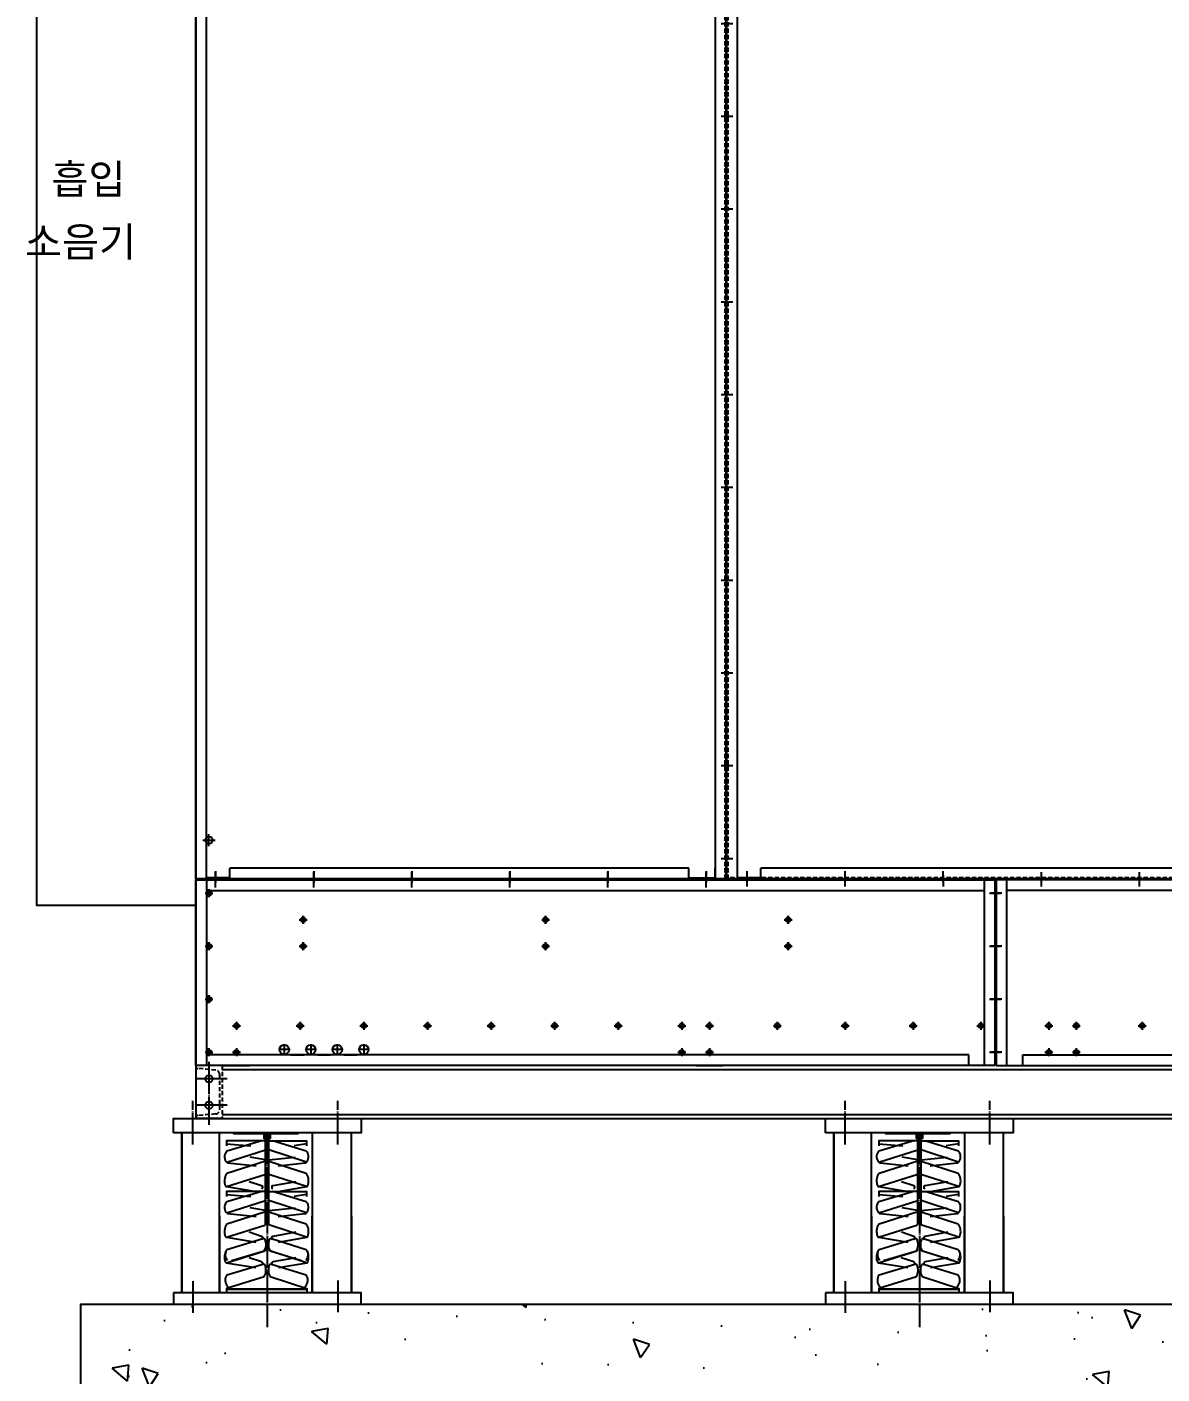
# Model space of a CAD drawing. Header units: millimetres. Extents: x 3659 to 28539, y 2640 to 20234.
# Drawn here: x 15707 to 17848, y 5952 to 8493 of the extents above; entities that cross this region are included whole.
import ezdxf
from ezdxf.enums import TextEntityAlignment as Align

# ---------------------------------------------------------------- set-up
doc = ezdxf.new("R2010")
doc.units = ezdxf.units.MM
doc.linetypes.add('CENTER', pattern=[65, 60, -2, 1, -2])
doc.linetypes.add('HIDDEN', pattern=[3, 2, -1])
for name, color, linetype in [('2.위생-급수', 5, 'Continuous'), ('4', 6, 'Continuous'), ('CENTER', 1, 'CENTER'), ('L1_', 7, 'Continuous'), ('냉각탑_text', 3, 'Continuous'), ('냉각탑_기초', 23, 'Continuous'), ('숨은선', 5, 'HIDDEN')]:
    doc.layers.add(name, color=color, linetype=linetype)
doc.styles.add('돋움', font='Dotum.ttf', dxfattribs={"width": 0.8})

# ---------------------------------------------------------------- blocks, each defined once
blk = doc.blocks.new('A$C426B23E4')
for p, q in [((0, 350), (50, 350)), ((0, 0), (0, 350)), ((0, 350), (50, 350)), ((0, 0), (0, 350)), ((0, 350), (0, 0)), ((0, 350), (1508, 350)), ((20, 350), (20, 0)), ((1488, 0), (1488, 350)), ((1508, 0), (1508, 350)), ((1508, 350), (1508, 0)), ((20, 330), (1488, 330)), ((1508, 0), (0, 0)), ((1458, 20), (20, 20)), ((52, 0), (102, 0)), ((179, 20), (204.5, 20)), ((229.5, 20), (254.5, 20)), ((279.5, 20), (304.5, 20)), ((942, 0), (892, 0)), ((942, 0), (892, 0)), ((942, 0), (892, 0)), ((944, 0), (994, 0)), ((1458, 0), (1458, 20))]:
    blk.add_line(p, q)
at = {"color": 7}
blk.add_line((0, 350), (1508, 350), dxfattribs=at)
for centre, radius in [((25, 325), 4.5), ((25, 325), 4.5), ((25, 325), 4.5), ((25, 325), 4.5), ((202.5, 275), 4.5), ((202.5, 275), 4.5), ((202.5, 275), 4.5), ((202.5, 275), 4.5), ((660, 275), 4.5), ((660, 275), 4.5), ((660, 275), 4.5), ((660, 275), 4.5), ((1117.5, 275), 4.5), ((1117.5, 275), 4.5), ((1117.5, 275), 4.5), ((1117.5, 275), 4.5), ((25, 225), 4.5), ((25, 225), 4.5), ((25, 225), 4.5), ((25, 225), 4.5), ((202.5, 225), 4.5), ((202.5, 225), 4.5), ((202.5, 225), 4.5), ((202.5, 225), 4.5), ((660, 225), 4.5), ((660, 225), 4.5), ((660, 225), 4.5), ((660, 225), 4.5), ((1117.5, 225), 4.5), ((1117.5, 225), 4.5), ((1117.5, 225), 4.5), ((1117.5, 225), 4.5), ((25, 125), 4.5), ((25, 125), 4.5), ((25, 125), 4.5), ((25, 125), 4.5), ((77, 75), 4.5), ((197, 75), 4.5), ((317, 75), 4.5), ((437, 75), 4.5), ((557, 75), 4.5), ((677, 75), 4.5), ((797, 75), 4.5), ((917, 75), 4.5), ((969, 75), 4.5), ((1097, 75), 4.5), ((1225, 75), 4.5), ((1353, 75), 4.5), ((1481, 75), 4.5), ((25, 25), 4.5), ((25, 25), 4.5), ((25, 25), 4.5), ((25, 25), 4.5), ((77, 25), 4.5), ((167, 30), 9), ((217, 30), 9), ((267, 30), 9), ((317, 30), 9), ((917, 25), 4.5), ((969, 25), 4.5)]:
    blk.add_circle(centre, radius)
at = {"layer": 'CENTER'}
for p, q in [((37.5, 366.4), (37.5, 345.1)), ((222.5, 366.4), (222.5, 345.1)), ((407.5, 366.4), (407.5, 345.1)), ((592.5, 366.4), (592.5, 345.1)), ((777.5, 366.4), (777.5, 345.1)), ((962.5, 366.4), (962.5, 345.1)), ((1039.5, 366.4), (1039.5, 345.1)), ((1224.5, 366.4), (1224.5, 345.1)), ((1409.5, 366.4), (1409.5, 345.1)), ((25, 317.5), (25, 332.5)), ((25, 332.5), (25, 317.5)), ((25, 332.5), (25, 317.5)), ((25, 332.5), (25, 317.5)), ((17.5, 325), (32.5, 325)), ((17.5, 325), (32.5, 325)), ((17.5, 325), (32.5, 325)), ((17.5, 325), (32.5, 325)), ((20, 325), (30, 325)), ((20, 325), (30, 325)), ((20, 325), (30, 325)), ((20, 325), (30, 325)), ((25, 320), (25, 330)), ((25, 330), (25, 320)), ((25, 330), (25, 320)), ((25, 330), (25, 320)), ((1497.3, 325), (1518.6, 325)), ((202.5, 267.5), (202.5, 282.5)), ((202.5, 282.5), (202.5, 267.5)), ((202.5, 282.5), (202.5, 267.5)), ((202.5, 282.5), (202.5, 267.5)), ((660, 267.5), (660, 282.5)), ((660, 282.5), (660, 267.5)), ((660, 282.5), (660, 267.5)), ((660, 282.5), (660, 267.5)), ((1117.5, 267.5), (1117.5, 282.5)), ((1117.5, 282.5), (1117.5, 267.5)), ((1117.5, 282.5), (1117.5, 267.5)), ((1117.5, 282.5), (1117.5, 267.5)), ((195, 275), (210, 275)), ((195, 275), (210, 275)), ((195, 275), (210, 275)), ((195, 275), (210, 275)), ((652.5, 275), (667.5, 275)), ((652.5, 275), (667.5, 275)), ((652.5, 275), (667.5, 275)), ((652.5, 275), (667.5, 275)), ((1110, 275), (1125, 275)), ((1110, 275), (1125, 275)), ((1110, 275), (1125, 275)), ((1110, 275), (1125, 275)), ((25, 217.5), (25, 232.5)), ((25, 232.5), (25, 217.5)), ((25, 232.5), (25, 217.5)), ((25, 232.5), (25, 217.5)), ((25, 220), (25, 230)), ((25, 230), (25, 220)), ((25, 230), (25, 220)), ((25, 230), (25, 220)), ((202.5, 217.5), (202.5, 232.5)), ((202.5, 232.5), (202.5, 217.5)), ((202.5, 232.5), (202.5, 217.5)), ((202.5, 232.5), (202.5, 217.5)), ((660, 217.5), (660, 232.5)), ((660, 232.5), (660, 217.5)), ((660, 232.5), (660, 217.5)), ((660, 232.5), (660, 217.5)), ((1117.5, 217.5), (1117.5, 232.5)), ((1117.5, 232.5), (1117.5, 217.5)), ((1117.5, 232.5), (1117.5, 217.5)), ((1117.5, 232.5), (1117.5, 217.5)), ((17.5, 225), (32.5, 225)), ((17.5, 225), (32.5, 225)), ((17.5, 225), (32.5, 225)), ((17.5, 225), (32.5, 225)), ((20, 225), (30, 225)), ((20, 225), (30, 225)), ((20, 225), (30, 225)), ((20, 225), (30, 225)), ((195, 225), (210, 225)), ((195, 225), (210, 225)), ((195, 225), (210, 225)), ((195, 225), (210, 225)), ((652.5, 225), (667.5, 225)), ((652.5, 225), (667.5, 225)), ((652.5, 225), (667.5, 225)), ((652.5, 225), (667.5, 225)), ((1110, 225), (1125, 225)), ((1110, 225), (1125, 225)), ((1110, 225), (1125, 225)), ((1110, 225), (1125, 225)), ((1497.3, 225), (1518.6, 225)), ((25, 117.5), (25, 132.5)), ((25, 132.5), (25, 117.5)), ((25, 132.5), (25, 117.5)), ((25, 132.5), (25, 117.5)), ((25, 120), (25, 130)), ((25, 130), (25, 120)), ((25, 130), (25, 120)), ((25, 130), (25, 120)), ((17.5, 125), (32.5, 125)), ((17.5, 125), (32.5, 125)), ((17.5, 125), (32.5, 125)), ((17.5, 125), (32.5, 125)), ((20, 125), (30, 125)), ((20, 125), (30, 125)), ((20, 125), (30, 125)), ((20, 125), (30, 125)), ((1497.4, 125), (1518.6, 125)), ((77, 82.5), (77, 67.5)), ((77, 82.5), (77, 67.5)), ((77, 82.5), (77, 67.5)), ((77, 82.5), (77, 67.5)), ((77, 82.5), (77, 67.5)), ((77, 82.5), (77, 67.5)), ((77, 82.5), (77, 67.5)), ((77, 82.5), (77, 67.5)), ((77, 82.5), (77, 67.5)), ((77, 82.5), (77, 67.5)), ((197, 82.5), (197, 67.5)), ((197, 82.5), (197, 67.5)), ((197, 82.5), (197, 67.5)), ((197, 82.5), (197, 67.5)), ((197, 82.5), (197, 67.5)), ((197, 82.5), (197, 67.5)), ((197, 82.5), (197, 67.5)), ((197, 82.5), (197, 67.5)), ((197, 82.5), (197, 67.5)), ((197, 82.5), (197, 67.5)), ((317, 82.5), (317, 67.5)), ((317, 82.5), (317, 67.5)), ((317, 82.5), (317, 67.5)), ((317, 82.5), (317, 67.5)), ((317, 82.5), (317, 67.5)), ((317, 82.5), (317, 67.5)), ((317, 82.5), (317, 67.5)), ((317, 82.5), (317, 67.5)), ((317, 82.5), (317, 67.5)), ((317, 82.5), (317, 67.5)), ((437, 82.5), (437, 67.5)), ((437, 82.5), (437, 67.5)), ((437, 82.5), (437, 67.5)), ((437, 82.5), (437, 67.5)), ((437, 82.5), (437, 67.5)), ((437, 82.5), (437, 67.5)), ((437, 82.5), (437, 67.5)), ((437, 82.5), (437, 67.5)), ((437, 82.5), (437, 67.5)), ((437, 82.5), (437, 67.5)), ((557, 82.5), (557, 67.5)), ((557, 82.5), (557, 67.5)), ((557, 82.5), (557, 67.5)), ((557, 82.5), (557, 67.5)), ((557, 82.5), (557, 67.5)), ((557, 82.5), (557, 67.5)), ((557, 82.5), (557, 67.5)), ((557, 82.5), (557, 67.5)), ((557, 82.5), (557, 67.5)), ((557, 82.5), (557, 67.5)), ((677, 82.5), (677, 67.5)), ((677, 82.5), (677, 67.5)), ((677, 82.5), (677, 67.5)), ((677, 82.5), (677, 67.5)), ((677, 82.5), (677, 67.5)), ((677, 82.5), (677, 67.5)), ((677, 82.5), (677, 67.5)), ((677, 82.5), (677, 67.5)), ((677, 82.5), (677, 67.5)), ((677, 82.5), (677, 67.5)), ((797, 82.5), (797, 67.5)), ((797, 82.5), (797, 67.5)), ((797, 82.5), (797, 67.5)), ((797, 82.5), (797, 67.5)), ((797, 82.5), (797, 67.5)), ((797, 82.5), (797, 67.5)), ((797, 82.5), (797, 67.5)), ((797, 82.5), (797, 67.5)), ((797, 82.5), (797, 67.5)), ((797, 82.5), (797, 67.5)), ((917, 82.5), (917, 67.5)), ((917, 82.5), (917, 67.5)), ((917, 82.5), (917, 67.5)), ((917, 82.5), (917, 67.5)), ((917, 82.5), (917, 67.5)), ((917, 82.5), (917, 67.5)), ((917, 82.5), (917, 67.5)), ((917, 82.5), (917, 67.5)), ((917, 82.5), (917, 67.5)), ((917, 82.5), (917, 67.5)), ((969, 82.5), (969, 67.5)), ((969, 82.5), (969, 67.5)), ((969, 82.5), (969, 67.5)), ((969, 82.5), (969, 67.5)), ((969, 82.5), (969, 67.5)), ((969, 82.5), (969, 67.5)), ((969, 82.5), (969, 67.5)), ((969, 82.5), (969, 67.5)), ((969, 82.5), (969, 67.5)), ((969, 82.5), (969, 67.5)), ((1097, 82.5), (1097, 67.5)), ((1097, 82.5), (1097, 67.5)), ((1097, 82.5), (1097, 67.5)), ((1097, 82.5), (1097, 67.5)), ((1097, 82.5), (1097, 67.5)), ((1097, 82.5), (1097, 67.5)), ((1097, 82.5), (1097, 67.5)), ((1097, 82.5), (1097, 67.5)), ((1097, 82.5), (1097, 67.5)), ((1097, 82.5), (1097, 67.5)), ((1225, 82.5), (1225, 67.5)), ((1225, 82.5), (1225, 67.5)), ((1225, 82.5), (1225, 67.5)), ((1225, 82.5), (1225, 67.5)), ((1225, 82.5), (1225, 67.5)), ((1225, 82.5), (1225, 67.5)), ((1225, 82.5), (1225, 67.5)), ((1225, 82.5), (1225, 67.5)), ((1225, 82.5), (1225, 67.5)), ((1225, 82.5), (1225, 67.5)), ((1353, 82.5), (1353, 67.5)), ((1353, 82.5), (1353, 67.5)), ((1353, 82.5), (1353, 67.5)), ((1353, 82.5), (1353, 67.5)), ((1353, 82.5), (1353, 67.5)), ((1353, 82.5), (1353, 67.5)), ((1353, 82.5), (1353, 67.5)), ((1353, 82.5), (1353, 67.5)), ((1353, 82.5), (1353, 67.5)), ((1353, 82.5), (1353, 67.5)), ((1481, 82.5), (1481, 67.5)), ((1481, 82.5), (1481, 67.5)), ((1481, 82.5), (1481, 67.5)), ((1481, 82.5), (1481, 67.5)), ((1481, 82.5), (1481, 67.5)), ((1481, 82.5), (1481, 67.5)), ((1481, 82.5), (1481, 67.5)), ((1481, 82.5), (1481, 67.5)), ((1481, 82.5), (1481, 67.5)), ((1481, 82.5), (1481, 67.5)), ((69.5, 75), (84.5, 75)), ((69.5, 75), (84.5, 75)), ((69.5, 75), (84.5, 75)), ((69.5, 75), (84.5, 75)), ((69.5, 75), (84.5, 75)), ((69.5, 75), (84.5, 75)), ((69.5, 75), (84.5, 75)), ((189.5, 75), (204.5, 75)), ((189.5, 75), (204.5, 75)), ((189.5, 75), (204.5, 75)), ((189.5, 75), (204.5, 75)), ((189.5, 75), (204.5, 75)), ((189.5, 75), (204.5, 75)), ((189.5, 75), (204.5, 75)), ((309.5, 75), (324.5, 75)), ((309.5, 75), (324.5, 75)), ((309.5, 75), (324.5, 75)), ((309.5, 75), (324.5, 75)), ((309.5, 75), (324.5, 75)), ((309.5, 75), (324.5, 75)), ((309.5, 75), (324.5, 75)), ((429.5, 75), (444.5, 75)), ((429.5, 75), (444.5, 75)), ((429.5, 75), (444.5, 75)), ((429.5, 75), (444.5, 75)), ((429.5, 75), (444.5, 75)), ((429.5, 75), (444.5, 75)), ((429.5, 75), (444.5, 75)), ((549.5, 75), (564.5, 75)), ((549.5, 75), (564.5, 75)), ((549.5, 75), (564.5, 75)), ((549.5, 75), (564.5, 75)), ((549.5, 75), (564.5, 75)), ((549.5, 75), (564.5, 75)), ((549.5, 75), (564.5, 75)), ((669.5, 75), (684.5, 75)), ((669.5, 75), (684.5, 75)), ((669.5, 75), (684.5, 75)), ((669.5, 75), (684.5, 75)), ((669.5, 75), (684.5, 75)), ((669.5, 75), (684.5, 75)), ((669.5, 75), (684.5, 75)), ((789.5, 75), (804.5, 75)), ((789.5, 75), (804.5, 75)), ((789.5, 75), (804.5, 75)), ((789.5, 75), (804.5, 75)), ((789.5, 75), (804.5, 75)), ((789.5, 75), (804.5, 75)), ((789.5, 75), (804.5, 75)), ((909.5, 75), (924.5, 75)), ((909.5, 75), (924.5, 75)), ((909.5, 75), (924.5, 75)), ((909.5, 75), (924.5, 75)), ((909.5, 75), (924.5, 75)), ((909.5, 75), (924.5, 75)), ((909.5, 75), (924.5, 75)), ((961.5, 75), (976.5, 75)), ((961.5, 75), (976.5, 75)), ((961.5, 75), (976.5, 75)), ((961.5, 75), (976.5, 75)), ((961.5, 75), (976.5, 75)), ((961.5, 75), (976.5, 75)), ((961.5, 75), (976.5, 75)), ((1089.5, 75), (1104.5, 75)), ((1089.5, 75), (1104.5, 75)), ((1089.5, 75), (1104.5, 75)), ((1089.5, 75), (1104.5, 75)), ((1089.5, 75), (1104.5, 75)), ((1089.5, 75), (1104.5, 75)), ((1089.5, 75), (1104.5, 75)), ((1217.5, 75), (1232.5, 75)), ((1217.5, 75), (1232.5, 75)), ((1217.5, 75), (1232.5, 75)), ((1217.5, 75), (1232.5, 75)), ((1217.5, 75), (1232.5, 75)), ((1217.5, 75), (1232.5, 75)), ((1217.5, 75), (1232.5, 75)), ((1345.5, 75), (1360.5, 75)), ((1345.5, 75), (1360.5, 75)), ((1345.5, 75), (1360.5, 75)), ((1345.5, 75), (1360.5, 75)), ((1345.5, 75), (1360.5, 75)), ((1345.5, 75), (1360.5, 75)), ((1345.5, 75), (1360.5, 75)), ((1473.5, 75), (1488.5, 75)), ((1473.5, 75), (1488.5, 75)), ((1473.5, 75), (1488.5, 75)), ((1473.5, 75), (1488.5, 75)), ((1473.5, 75), (1488.5, 75)), ((1473.5, 75), (1488.5, 75)), ((1473.5, 75), (1488.5, 75)), ((25, 17.5), (25, 32.5)), ((25, 32.5), (25, 17.5)), ((25, 32.5), (25, 17.5)), ((25, 32.5), (25, 17.5)), ((77, 32.5), (77, 17.5)), ((77, 32.5), (77, 17.5)), ((77, 32.5), (77, 17.5)), ((77, 32.5), (77, 17.5)), ((77, 32.5), (77, 17.5)), ((77, 32.5), (77, 17.5)), ((77, 32.5), (77, 17.5)), ((77, 32.5), (77, 17.5)), ((77, 32.5), (77, 17.5)), ((77, 32.5), (77, 17.5)), ((77, 32.5), (77, 17.5)), ((77, 32.5), (77, 17.5)), ((77, 32.5), (77, 17.5)), ((177, 30), (157, 30)), ((167, 40), (167, 20)), ((227, 30), (207, 30)), ((217, 40), (217, 20)), ((277, 30), (257, 30)), ((267, 40), (267, 20)), ((327, 30), (307, 30)), ((317, 40), (317, 20)), ((917, 32.5), (917, 17.5)), ((917, 32.5), (917, 17.5)), ((917, 32.5), (917, 17.5)), ((917, 32.5), (917, 17.5)), ((917, 32.5), (917, 17.5)), ((917, 32.5), (917, 17.5)), ((917, 32.5), (917, 17.5)), ((917, 32.5), (917, 17.5)), ((917, 32.5), (917, 17.5)), ((917, 32.5), (917, 17.5)), ((969, 32.5), (969, 17.5)), ((969, 32.5), (969, 17.5)), ((969, 32.5), (969, 17.5)), ((969, 32.5), (969, 17.5)), ((969, 32.5), (969, 17.5)), ((969, 32.5), (969, 17.5)), ((969, 32.5), (969, 17.5)), ((969, 32.5), (969, 17.5)), ((969, 32.5), (969, 17.5)), ((969, 32.5), (969, 17.5)), ((17.5, 25), (32.5, 25)), ((17.5, 25), (32.5, 25)), ((17.5, 25), (32.5, 25)), ((17.5, 25), (32.5, 25)), ((69.5, 25), (84.5, 25)), ((69.5, 25), (84.5, 25)), ((69.5, 25), (84.5, 25)), ((69.5, 25), (84.5, 25)), ((69.5, 25), (84.5, 25)), ((69.5, 25), (84.5, 25)), ((69.5, 25), (84.5, 25)), ((69.5, 25), (84.5, 25)), ((69.5, 25), (84.5, 25)), ((69.5, 25), (84.5, 25)), ((69.5, 25), (84.5, 25)), ((69.5, 25), (84.5, 25)), ((69.5, 25), (84.5, 25)), ((909.5, 25), (924.5, 25)), ((909.5, 25), (924.5, 25)), ((909.5, 25), (924.5, 25)), ((909.5, 25), (924.5, 25)), ((909.5, 25), (924.5, 25)), ((909.5, 25), (924.5, 25)), ((909.5, 25), (924.5, 25)), ((961.5, 25), (976.5, 25)), ((961.5, 25), (976.5, 25)), ((961.5, 25), (976.5, 25)), ((961.5, 25), (976.5, 25)), ((961.5, 25), (976.5, 25)), ((961.5, 25), (976.5, 25)), ((961.5, 25), (976.5, 25)), ((1497.4, 25), (1518.6, 25))]:
    blk.add_line(p, q, dxfattribs=at)
blk = doc.blocks.new('A$C232A6A8C')
for p, q in [((2390.6, 350), (210.6, 350)), ((210.6, 0), (210.6, 350)), ((210.6, 350), (210.6, 0)), ((210.6, 0), (210.6, 350)), ((210.6, 350), (210.6, 0)), ((230.6, 0), (230.6, 350)), ((2370.7, 330), (230.6, 330)), ((260.5, 20), (2340.7, 20)), ((260.5, 0), (260.5, 20)), ((210.6, 0), (2390.6, 0))]:
    blk.add_line(p, q)
for centre in [(309.6, 75), (361.6, 75), (485.6, 75), (309.6, 25), (361.6, 25)]:
    blk.add_circle(centre, 4.5)
at = {"layer": 'CENTER'}
for p, q in [((295.1, 364.5), (295.1, 343.2)), ((480.1, 364.5), (480.1, 343.2)), ((221.3, 325), (200, 325)), ((221.3, 225), (200, 225)), ((221.3, 125), (200, 125)), ((309.6, 82.5), (309.6, 67.5)), ((309.6, 82.5), (309.6, 67.5)), ((309.6, 82.5), (309.6, 67.5)), ((309.6, 82.5), (309.6, 67.5)), ((309.6, 82.5), (309.6, 67.5)), ((309.6, 82.5), (309.6, 67.5)), ((309.6, 82.5), (309.6, 67.5)), ((309.6, 82.5), (309.6, 67.5)), ((309.6, 82.5), (309.6, 67.5)), ((309.6, 82.5), (309.6, 67.5)), ((361.6, 82.5), (361.6, 67.5)), ((361.6, 82.5), (361.6, 67.5)), ((361.6, 82.5), (361.6, 67.5)), ((361.6, 82.5), (361.6, 67.5)), ((361.6, 82.5), (361.6, 67.5)), ((361.6, 82.5), (361.6, 67.5)), ((361.6, 82.5), (361.6, 67.5)), ((361.6, 82.5), (361.6, 67.5)), ((361.6, 82.5), (361.6, 67.5)), ((361.6, 82.5), (361.6, 67.5)), ((485.6, 82.5), (485.6, 67.5)), ((485.6, 82.5), (485.6, 67.5)), ((485.6, 82.5), (485.6, 67.5)), ((485.6, 82.5), (485.6, 67.5)), ((485.6, 82.5), (485.6, 67.5)), ((485.6, 82.5), (485.6, 67.5)), ((485.6, 82.5), (485.6, 67.5)), ((485.6, 82.5), (485.6, 67.5)), ((485.6, 82.5), (485.6, 67.5)), ((485.6, 82.5), (485.6, 67.5)), ((302.1, 75), (317.1, 75)), ((302.1, 75), (317.1, 75)), ((302.1, 75), (317.1, 75)), ((302.1, 75), (317.1, 75)), ((302.1, 75), (317.1, 75)), ((302.1, 75), (317.1, 75)), ((302.1, 75), (317.1, 75)), ((354.1, 75), (369.1, 75)), ((354.1, 75), (369.1, 75)), ((354.1, 75), (369.1, 75)), ((354.1, 75), (369.1, 75)), ((354.1, 75), (369.1, 75)), ((354.1, 75), (369.1, 75)), ((354.1, 75), (369.1, 75)), ((478.1, 75), (493.1, 75)), ((478.1, 75), (493.1, 75)), ((478.1, 75), (493.1, 75)), ((478.1, 75), (493.1, 75)), ((478.1, 75), (493.1, 75)), ((478.1, 75), (493.1, 75)), ((478.1, 75), (493.1, 75)), ((309.6, 32.5), (309.6, 17.5)), ((309.6, 32.5), (309.6, 17.5)), ((309.6, 32.5), (309.6, 17.5)), ((309.6, 32.5), (309.6, 17.5)), ((309.6, 32.5), (309.6, 17.5)), ((309.6, 32.5), (309.6, 17.5)), ((309.6, 32.5), (309.6, 17.5)), ((309.6, 32.5), (309.6, 17.5)), ((309.6, 32.5), (309.6, 17.5)), ((309.6, 32.5), (309.6, 17.5)), ((361.6, 32.5), (361.6, 17.5)), ((361.6, 32.5), (361.6, 17.5)), ((361.6, 32.5), (361.6, 17.5)), ((361.6, 32.5), (361.6, 17.5)), ((361.6, 32.5), (361.6, 17.5)), ((361.6, 32.5), (361.6, 17.5)), ((361.6, 32.5), (361.6, 17.5)), ((361.6, 32.5), (361.6, 17.5)), ((361.6, 32.5), (361.6, 17.5)), ((361.6, 32.5), (361.6, 17.5)), ((221.3, 25), (200, 25)), ((302.1, 25), (317.1, 25)), ((302.1, 25), (317.1, 25)), ((302.1, 25), (317.1, 25)), ((302.1, 25), (317.1, 25)), ((302.1, 25), (317.1, 25)), ((302.1, 25), (317.1, 25)), ((302.1, 25), (317.1, 25)), ((354.1, 25), (369.1, 25)), ((354.1, 25), (369.1, 25)), ((354.1, 25), (369.1, 25)), ((354.1, 25), (369.1, 25)), ((354.1, 25), (369.1, 25)), ((354.1, 25), (369.1, 25)), ((354.1, 25), (369.1, 25))]:
    blk.add_line(p, q, dxfattribs=at)
blk = doc.blocks.new('A$C51F21CAA')
for p, q in [((0, 16), (0, 2364)), ((1000, 2364), (0, 2364)), ((20, 16), (20, 2364)), ((980, 2364), (980, 16)), ((1000, 2364), (1000, 16)), ((980, 2344), (20, 2344)), ((21.5, 2306.2), (21.5, 2306.2)), ((21.5, 73.8), (21.5, 73.8)), ((20, 36), (20, 36)), ((20, 18), (20, 36)), ((930, 36), (64, 36)), ((64, 18), (64, 36)), ((930, 18), (930, 36)), ((980, 36), (980, 36)), ((980, 18), (980, 36)), ((1000, 16), (0, 16)), ((64, 18), (20, 18)), ((930, 18), (980, 18))]:
    blk.add_line(p, q)
at = {"color": 7}
for centre, radius in [((25, 2291), 7), ((430, 2224), 31), ((923.4, 2224), 31), ((25, 89), 7)]:
    blk.add_circle(centre, radius, dxfattribs=at)
for centre in [(390, 2264), (470, 2264), (880, 2264), (960, 2264), (390, 2184), (470, 2184), (880, 2184), (960, 2184)]:
    blk.add_circle(centre, 4.5)
at = {"layer": 'CENTER'}
for p, q in [((37.5, 2350), (37.5, 2379.5)), ((222.5, 2350), (222.5, 2379.5)), ((407.5, 2350), (407.5, 2379.5)), ((592.5, 2350), (592.5, 2379.5)), ((777.5, 2350), (777.5, 2379.5)), ((962.5, 2350), (962.5, 2379.5)), ((1013.2, 2329), (991.3, 2329)), ((25, 2302.4), (25, 2279.6)), ((390, 2239.5), (390, 2288.5)), ((430, 2154), (430, 2294)), ((470, 2239.5), (470, 2288.5)), ((880, 2239.5), (880, 2288.5)), ((923.4, 2154), (923.4, 2294)), ((960, 2239.5), (960, 2288.5)), ((365.5, 2264), (414.5, 2264)), ((445.5, 2264), (494.5, 2264)), ((855.5, 2264), (904.5, 2264)), ((935.5, 2264), (984.5, 2264)), ((351.6, 2224), (501.6, 2224)), ((845, 2224), (995, 2224)), ((390, 2159), (390, 2203.5)), ((470, 2159), (470, 2203.5)), ((880, 2159), (880, 2203.5)), ((960, 2159), (960, 2203.5)), ((365.5, 2184), (414.5, 2184)), ((445.5, 2184), (494.5, 2184)), ((855.5, 2184), (904.5, 2184)), ((935.5, 2184), (984.5, 2184)), ((1013.2, 2154), (991.3, 2154)), ((1013.2, 1979), (991.3, 1979)), ((1013.2, 1804), (991.3, 1804)), ((1013.2, 1629), (991.3, 1629)), ((1013.2, 1454), (991.3, 1454)), ((1013.2, 1279), (991.3, 1279)), ((1013.2, 1104), (991.3, 1104)), ((1013.2, 929), (991.3, 929)), ((1013.2, 754), (991.3, 754)), ((1013.2, 579), (991.3, 579)), ((1013.2, 404), (991.3, 404)), ((1013.2, 229), (991.3, 229)), ((13.6, 89), (36.4, 89)), ((25, 77.6), (25, 100.4)), ((1013.2, 54), (991.3, 54)), ((37.5, 0), (37.5, 29.5)), ((222.5, 0), (222.5, 29.5)), ((407.5, 0), (407.5, 29.5)), ((592.5, 0), (592.5, 29.5)), ((777.5, 0), (777.5, 29.5)), ((962.5, 0), (962.5, 29.5))]:
    blk.add_line(p, q, dxfattribs=at)
at = {"layer": '숨은선', "ltscale": 4}
for p, q in [((998, 2364), (998, 16)), ((998, 2362), (2, 2362))]:
    blk.add_line(p, q, dxfattribs=at)
blk = doc.blocks.new('A$C246B6C69')
for p, q in [((10.7, 14.4), (10.7, 2362.4)), ((1010.7, 2362.4), (10.7, 2362.4)), ((10.7, 14.4), (10.7, 2362.4)), ((1010.7, 2362.4), (10.7, 2362.4)), ((30.7, 14.4), (30.7, 2362.4)), ((30.7, 14.4), (30.7, 2362.4)), ((990.7, 2342.4), (30.7, 2342.4)), ((990.7, 2342.4), (30.7, 2342.4)), ((990.7, 2362.4), (990.7, 14.4)), ((990.7, 2362.4), (990.7, 14.4)), ((1010.7, 2362.4), (1010.7, 14.4)), ((1010.7, 2362.4), (1010.7, 14.4)), ((1010.7, 2342.7), (1010.7, 2362.4)), ((30.7, 34.4), (30.7, 34.4)), ((30.7, 16.4), (30.7, 34.4)), ((30.7, 34.4), (30.7, 34.4)), ((30.7, 16.4), (30.7, 34.4)), ((940.7, 34.4), (74.7, 34.4)), ((74.7, 16.4), (74.7, 34.4)), ((940.7, 34.4), (74.7, 34.4)), ((74.7, 16.4), (74.7, 34.4)), ((940.7, 16.4), (940.7, 34.4)), ((940.7, 16.4), (940.7, 34.4)), ((990.7, 34.4), (990.7, 34.4)), ((990.7, 16.4), (990.7, 34.4)), ((990.7, 34.4), (990.7, 34.4)), ((990.7, 16.4), (990.7, 34.4)), ((1010.7, 14.4), (10.7, 14.4)), ((1010.7, 14.4), (10.7, 14.4)), ((74.7, 16.4), (30.7, 16.4)), ((74.7, 16.4), (30.7, 16.4)), ((940.7, 16.4), (990.7, 16.4)), ((940.7, 16.4), (990.7, 16.4))]:
    blk.add_line(p, q)
for centre in [(958.7, 2232.4), (958.7, 2232.4), (958.7, 2232.4), (958.7, 2232.4), (958.7, 2232.4), (958.7, 2232.4), (958.7, 2232.4), (958.7, 2232.4), (958.7, 1832.4), (958.7, 1832.4), (958.7, 1832.4), (958.7, 1832.4), (958.7, 1832.4), (958.7, 1832.4), (958.7, 1832.4), (958.7, 1832.4)]:
    blk.add_circle(centre, 6)
at = {"layer": 'CENTER'}
for p, q in [((48.2, 2356.4), (48.2, 2378.9)), ((233.2, 2356.4), (233.2, 2378.9)), ((418.2, 2356.4), (418.2, 2378.9)), ((603.2, 2356.4), (603.2, 2378.9)), ((680.2, 2356.4), (680.2, 2378.9)), ((788.2, 2356.4), (788.2, 2378.9)), ((973.2, 2356.4), (973.2, 2378.9)), ((21.9, 2327.4), (0, 2327.4)), ((999.5, 2327.4), (1021.4, 2327.4)), ((958.7, 2222.4), (958.7, 2242.4)), ((958.7, 2242.4), (958.7, 2222.4)), ((958.7, 2242.4), (958.7, 2222.4)), ((958.7, 2242.4), (958.7, 2222.4)), ((958.7, 2222.4), (958.7, 2242.4)), ((958.7, 2242.4), (958.7, 2222.4)), ((958.7, 2242.4), (958.7, 2222.4)), ((958.7, 2242.4), (958.7, 2222.4)), ((968.7, 2232.4), (948.7, 2232.4)), ((968.7, 2232.4), (948.7, 2232.4)), ((968.7, 2232.4), (948.7, 2232.4)), ((968.7, 2232.4), (948.7, 2232.4)), ((968.7, 2232.4), (948.7, 2232.4)), ((968.7, 2232.4), (948.7, 2232.4)), ((968.7, 2232.4), (948.7, 2232.4)), ((968.7, 2232.4), (948.7, 2232.4)), ((21.9, 2152.4), (0, 2152.4)), ((999.5, 2152.4), (1021.4, 2152.4)), ((21.9, 1977.4), (0, 1977.4)), ((999.5, 1977.4), (1021.4, 1977.4)), ((968.7, 1832.4), (948.7, 1832.4)), ((968.7, 1832.4), (948.7, 1832.4)), ((968.7, 1832.4), (948.7, 1832.4)), ((968.7, 1832.4), (948.7, 1832.4)), ((968.7, 1832.4), (948.7, 1832.4)), ((968.7, 1832.4), (948.7, 1832.4)), ((968.7, 1832.4), (948.7, 1832.4)), ((968.7, 1832.4), (948.7, 1832.4)), ((958.7, 1822.4), (958.7, 1842.4)), ((958.7, 1842.4), (958.7, 1822.4)), ((958.7, 1842.4), (958.7, 1822.4)), ((958.7, 1842.4), (958.7, 1822.4)), ((958.7, 1822.4), (958.7, 1842.4)), ((958.7, 1842.4), (958.7, 1822.4)), ((958.7, 1842.4), (958.7, 1822.4)), ((958.7, 1842.4), (958.7, 1822.4)), ((21.9, 1802.4), (0, 1802.4)), ((999.5, 1802.4), (1021.4, 1802.4)), ((21.9, 1627.4), (0, 1627.4)), ((999.5, 1627.4), (1021.4, 1627.4)), ((21.9, 1452.4), (0, 1452.4)), ((999.5, 1452.4), (1021.4, 1452.4)), ((21.9, 1277.4), (0, 1277.4)), ((999.5, 1277.4), (1021.4, 1277.4)), ((21.9, 1102.4), (0, 1102.4)), ((999.5, 1102.4), (1021.4, 1102.4)), ((21.9, 927.4), (0, 927.4)), ((999.5, 927.4), (1021.4, 927.4)), ((21.9, 752.4), (0, 752.4)), ((999.5, 752.4), (1021.4, 752.4)), ((21.9, 577.4), (0, 577.4)), ((999.5, 577.4), (1021.4, 577.4)), ((21.9, 402.4), (0, 402.4)), ((999.5, 402.4), (1021.4, 402.4)), ((21.9, 227.4), (0, 227.4)), ((999.5, 227.4), (1021.4, 227.4)), ((21.9, 52.4), (0, 52.4)), ((999.5, 52.4), (1021.4, 52.4)), ((48.2, 21.3), (48.2, 0)), ((233.2, 21.3), (233.2, 0)), ((418.2, 21.3), (418.2, 0)), ((603.2, 21.3), (603.2, 0)), ((788.2, 21.3), (788.2, 0)), ((973.2, 21.3), (973.2, 0))]:
    blk.add_line(p, q, dxfattribs=at)
at = {"layer": '숨은선', "ltscale": 4}
for p, q in [((12.7, 14.4), (12.7, 2362.4)), ((12.7, 14.4), (12.7, 2362.4)), ((1008.7, 2360.4), (12.7, 2360.4)), ((1008.7, 2360.4), (12.7, 2360.4)), ((1008.7, 2362.4), (1008.7, 14.4)), ((1008.7, 2362.4), (1008.7, 14.4)), ((1008.7, 2344.7), (1008.7, 2362.4)), ((1008.7, 16.4), (12.7, 16.4)), ((1008.7, 16.4), (12.7, 16.4))]:
    blk.add_line(p, q, dxfattribs=at)
blk = doc.blocks.new('151235')
at = {"layer": '4', "color": 3, "linetype": 'CENTER'}
blk.add_line((618512.4, 174048.5), (618512.4, 173681.5), dxfattribs=at)
at = {"layer": 'L1_', "color": 1, "linetype": 'CENTER'}
for p, q in [((618372.1, 174026.5), (618372.1, 174108.5)), ((618645.5, 174026.5), (618645.5, 174108.5)), ((618372.1, 173768.8), (618372.1, 173709)), ((618645.5, 173769.7), (618645.5, 173709.9))]:
    blk.add_line(p, q, dxfattribs=at)
at = {"layer": 'L1_', "color": 2, "linetype": 'Continuous'}
for p, q in [((618435.6, 174027.7), (618481.2, 174023.8)), ((618435.8, 173993.1), (618509.3, 174016.3)), ((618586.1, 173993.1), (618515.5, 174016.1)), ((618586.4, 174027.7), (618563.2, 174023.8)), ((618509.3, 173997.3), (618479.8, 174002.4)), ((618515.6, 173997.3), (618565, 174002.5)), ((618509.3, 173978.9), (618515.6, 173978.9)), ((618435.6, 173932.2), (618481.2, 173928.3)), ((618586.4, 173932.2), (618563.2, 173928.3)), ((618435.8, 173897.5), (618509.3, 173920.8)), ((618509.3, 173901.7), (618479.8, 173906.9)), ((618586.1, 173897.5), (618515.5, 173920.6)), ((618515.6, 173901.8), (618565, 173907)), ((618509.3, 173883.4), (618515.6, 173883.4)), ((618509.3, 173835.2), (618515.5, 173835.2)), ((618435.6, 173755.3), (618435.6, 173746.5)), ((618586.4, 173753.2), (618436.1, 173753.2)), ((618437, 173753.2), (618586.8, 173753.2))]:
    blk.add_line(p, q, dxfattribs=at)
for points in [[(618335.4, 174048.5), (618335.4, 174075.3), (618689.4, 174075.3), (618689.4, 174048.5)], [(618335.4, 173746.5), (618335.4, 173725.3), (618689.4, 173725.3), (618689.4, 173746.5)]]:
    blk.add_lwpolyline(points, close=True, dxfattribs=at)
for points in [[(618422.3, 173891.2), (618422.3, 173746.5), (618422.3, 174048.5), (618350.9, 174048.5), (618350.9, 173746.5), (618350.9, 174048.5)], [(618508.8, 174033.3), (618435.6, 174033.3), (618435.6, 174023.7)], [(618570, 174048.5), (618570, 174046.5), (618449.3, 174046.5), (618449.3, 174048.5)], [(618506.1, 174046.5), (618506.1, 174038.3), (618518.7, 174038.3), (618518.7, 174046.5)], [(618517, 174033.3), (618515.6, 174033.3), (618586.4, 174033.3), (618586.4, 174023.7)], [(618671.1, 173891.2), (618671.1, 173746.5), (618671.1, 174048.5), (618597.2, 174048.5), (618597.2, 173746.5), (618597.2, 173891.2)], [(618508.8, 173937.8), (618435.6, 173937.8), (618435.6, 173928.2)], [(618517, 173937.8), (618515.6, 173937.8), (618586.4, 173937.8), (618586.4, 173928.2)], [(618584.9, 173753.2), (618435.6, 173753.2), (618583.5, 173753.2)]]:
    blk.add_lwpolyline(points, dxfattribs=at)
for points in [[(618501.9, 174033.3), (618436, 174013.6, 0.121527), (618434.9, 174012.7, 0.386325), (618436.5, 173992.3, 0.145829), (618438.1, 173991.6), (618491.4, 173986.3)], [(618435.3, 173947), (618507.5, 173969.7, 0.292707), (618509.3, 173972.4), (618509.3, 174048.5)], [(618586.6, 173947), (618517.3, 173969.4, -0.292707), (618515.6, 173972.2), (618515.6, 174048.5)], [(618533, 173986.3), (618583.9, 173991.6, 0.145829), (618585.4, 173992.3, 0.386325), (618587.1, 174012.7, 0.121527), (618585.9, 174013.6), (618522.5, 174033.3)], [(618435.3, 173851.5), (618507.5, 173874.1, 0.292707), (618509.3, 173876.9), (618509.3, 174025.3)], [(618586.6, 173851.5), (618517.3, 173873.9, -0.292707), (618515.6, 173876.7), (618515.6, 174025.3)], [(618509.3, 173994.6), (618436.3, 173971.6, 0.158837), (618434.9, 173970.3, 0.216598), (618433.2, 173948.8, 0.243141), (618435.2, 173946.9), (618490.7, 173937.8)], [(618533.6, 173937.8), (618586.8, 173946.9, 0.243141), (618588.8, 173948.8, 0.216598), (618587, 173970.3, 0.158837), (618585.6, 173971.6), (618515.6, 173994.4)], [(618502, 173943, 0.681848), (618501.7, 173948.6), (618478.4, 173956.2)], [(618566, 173956.2), (618522.7, 173948.6, 0.681848), (618522.4, 173943)], [(618501.9, 173937.8), (618436, 173918.1, 0.121527), (618434.9, 173917.2, 0.386325), (618436.5, 173896.8, 0.145829), (618438.1, 173896.1), (618491.4, 173890.8)], [(618533, 173890.8), (618583.9, 173896.1, 0.145829), (618585.4, 173896.8, 0.386325), (618587.1, 173917.2, 0.121527), (618585.9, 173918.1), (618522.5, 173937.8)], [(618509.3, 173899.1), (618436.3, 173876.1, 0.158837), (618434.9, 173874.8, 0.216598), (618433.2, 173853.3, 0.243141), (618435.2, 173851.4), (618490.7, 173842.3)], [(618533.6, 173842.3), (618586.8, 173851.4, 0.243141), (618588.8, 173853.3, 0.216598), (618587, 173874.8, 0.158837), (618585.6, 173876.1), (618515.6, 173898.8)], [(618502, 173847.5, 0.681848), (618501.7, 173853.1), (618478.4, 173860.7)], [(618566, 173860.7), (618522.7, 173853.1, 0.681848), (618522.4, 173847.5)], [(618444.7, 173807.6), (618506.8, 173825.6, 0.231447), (618508.2, 173846.9, 0.426931), (618504.1, 173848.5), (618436.3, 173827.8, 0.174154), (618434.9, 173826.4, 0.289418), (618437, 173807.6)], [(618435.3, 173803.3), (618507.5, 173825.9, 0.292707), (618509.3, 173828.7)], [(618585.6, 173827.8), (618520.2, 173848.5, 0.426931), (618516.2, 173846.9, 0.231447), (618517.6, 173825.6), (618577.2, 173807.6)], [(618436.3, 173827.8, 0.158837), (618434.9, 173826.6, 0.216598), (618433.1, 173805, 0.243141), (618435.1, 173803.2), (618490.7, 173794.1)], [(618502, 173799.3, 0.681848), (618501.6, 173804.9), (618478.3, 173812.5)], [(618586.6, 173803.3), (618517.3, 173825.7, -0.292707), (618515.5, 173828.4)], [(618566, 173812.5), (618522.7, 173804.9, 0.681848), (618522.3, 173799.3)], [(618533.6, 173794.1), (618586.7, 173803.2, 0.243141), (618588.8, 173805, 0.216598), (618587, 173826.6, 0.158837), (618585.6, 173827.8, -0.174154), (618587.1, 173826.4, -0.289418), (618584.9, 173807.6)], [(618435.6, 173755.2), (618506.7, 173777.3, 0.231447), (618508.1, 173798.6, 0.426931), (618504.1, 173800.2), (618436.3, 173779.6, 0.174154), (618434.8, 173778.2, 0.342211), (618439.4, 173756.9)], [(618582.5, 173756.9, 0.342211), (618587, 173778.2, 0.174154), (618585.6, 173779.6), (618520.2, 173800.2, 0.426931), (618516.2, 173798.6, 0.231447), (618517.6, 173777.3), (618586.8, 173754.9), (618586.8, 173746.5)]]:
    blk.add_lwpolyline(points, format="xyb", dxfattribs=at)

msp = doc.modelspace()

# ---------------------------------------------------------------- hatches: boundary and pattern name
at = {"layer": '냉각탑_기초', "ltscale": 30}
h = msp.add_hatch(dxfattribs=at)
h.set_pattern_fill('AR-CONC', color=256, scale=50, angle=90, style=0)
h.set_pattern_definition([(140, (34950.18, -8894.78), (31.376, 358.63), [37.5, -412.5]), (85, (34950.2, -8894.8), (-376.096, -69.3757), [30, -330]), (190.4514, (34952.8, -8864.9), (-344.72, 289.2547), [31.87, -350.571]), (136.1842, (34850.2, -8894.8), (82.7595, 533.6205), [56.25, -618.75]), (186.6356, (34857.1, -8850.3), (-487.059, 467.331), [47.805, -525.856]), (81.1842, (34850.2, -8894.8), (-487.059, 467.331), [45, -495]), (111, (34875.18, -8844.78), (201.3094, 298.4535), [37.5, -412.5]), (56, (34875.2, -8844.8), (-362.575, 121.6577), [30, -330]), (161.4514, (34891.96, -8819.9), (-161.265, 420.1113), [31.87, -350.571]), (127.5, (34950.18, -8894.78), (-166.4469, 6.0799), [0, -326, 0, -335, 0, -331.25]), (97.5, (34950.18, -8894.78), (-197.2059, 131.5348), [0, -191, 0, -318.5, 0, -126.25]), (57.5, (34950.18, -9006.28), (11.2774, 266.9112), [0, -125, 0, -390, 0, -517.5]), (47.5, (34950.18, -9056.28), (-50.0525, 291.593), [0, -162.5, 0, -259, 0, -367.5])])
h.paths.add_polyline_path([(21442.56, 6083.74), (21442.56, 5483.74), (15808.56, 5483.74), (15808.56, 6083.74)])

# ---------------------------------------------------------------- linework, layer by layer
for p, q in [((16025.56, 6533.74), (16025.56, 6433.74)), ((16025.56, 6533.74), (16025.56, 6433.74)), ((16025.56, 6533.74), (16025.56, 6434.03)), ((16075.56, 6526.24), (21225.56, 6526.24)), ((16025.56, 6433.74), (16025.56, 6435.39)), ((16075.56, 6433.74), (16025.56, 6433.74)), ((16075.56, 6433.74), (16025.56, 6433.74)), ((16075.56, 6441.24), (21225.56, 6441.24)), ((16075.56, 6433.74), (21225.56, 6433.74))]:
    msp.add_line(p, q)
for centre in [(16050.56, 6508.74), (16050.56, 6458.74)]:
    msp.add_circle(centre, 7)
at = {"layer": '2.위생-급수', "color": 4}
msp.add_lwpolyline([(16025.56, 9233.74), (16025.56, 6835.74), (15725.56, 6835.74), (15725.56, 9233.74)], dxfattribs=at)
at = {"layer": 'CENTER'}
for p, q in [((16050.56, 6540.44), (16050.56, 6421.8)), ((16084.84, 6508.74), (16023.72, 6508.74)), ((16084.84, 6458.74), (16023.72, 6458.74))]:
    msp.add_line(p, q, dxfattribs=at)
at = {"layer": '냉각탑_기초', "ltscale": 30}
msp.add_lwpolyline([(21442.56, 6083.74), (21442.56, 5483.74), (15808.56, 5483.74), (15808.56, 6083.74)], close=True, dxfattribs=at)
at = {"layer": '숨은선', "ltscale": 4}
for p, q in [((16075.56, 6533.74), (16075.56, 6433.74)), ((16063.26, 6525.13), (16029.21, 6528.11)), ((16070.56, 6517.16), (16070.56, 6450.32)), ((16063.26, 6442.35), (16029.21, 6439.37))]:
    msp.add_line(p, q, dxfattribs=at)
for centre, radius, start, end in [((16029.56, 6532.09), 4, 180, 265), ((16062.56, 6517.16), 8, 0, 85), ((16029.56, 6435.39), 4, 95, 180), ((16062.56, 6450.32), 8, 275, 0)]:
    msp.add_arc(centre, radius, start, end, dxfattribs=at)

# ---------------------------------------------------------------- block references
at = {"color": 7}
for name, p in [('A$C51F21CAA', (16025.56, 6869.76)), ('A$C246B6C69', (17016.87, 6871.35)), ('A$C426B23E4', (16025.56, 6533.74)), ('A$C232A6A8C', (17324.93, 6533.74)), ('151235', (-602351.86, -167641.57)), ('151235', (-601121.86, -167641.57))]:
    msp.add_blockref(name, p, dxfattribs=at)

# ---------------------------------------------------------------- texts
at = {"layer": '냉각탑_text', "style": '돋움'}
for s, p in [('흡입', (15823.24, 8205.71)), ('소음기', (15808.14, 8087.42))]:
    msp.add_text(s, height=55.657, dxfattribs=at).set_placement(p, align=Align.MIDDLE_CENTER)

doc.saveas('drawing.dxf')
